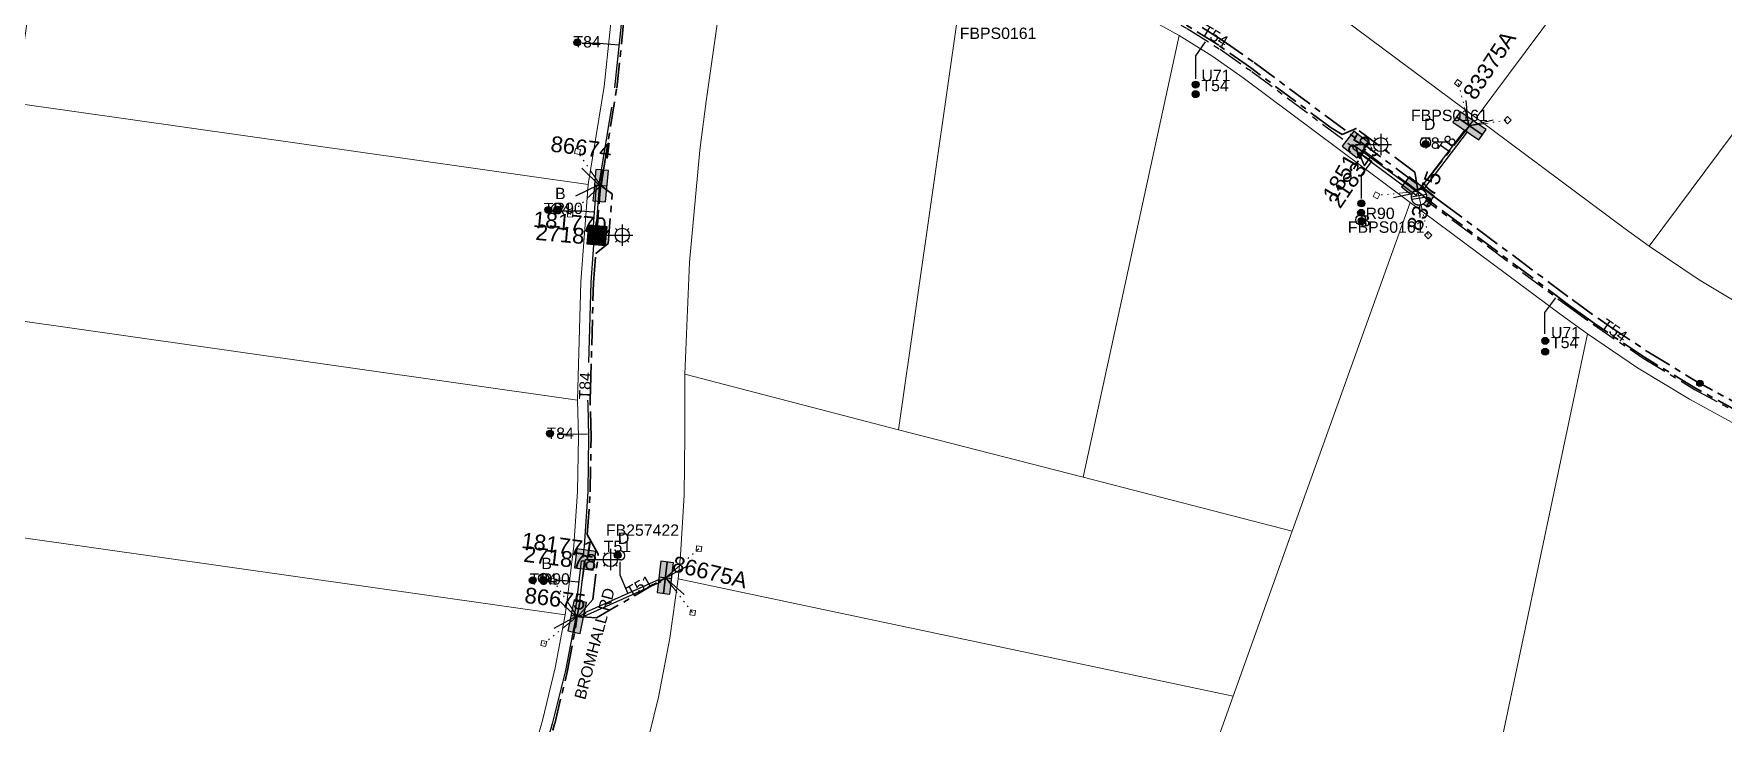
# Model space of a CAD drawing. Header units: metres. Extents: x 244561 to 254068, y 6159332 to 6162744.
# Drawn here: x 251324.3 to 251592.3, y 6161772.2 to 6161881.6 of the extents above; entities that cross this region are included whole.
import ezdxf
from ezdxf.enums import TextEntityAlignment as Align

# ---------------------------------------------------------------- set-up
doc = ezdxf.new("R2010")
doc.units = ezdxf.units.M
for name, pattern in [('Cable Exist UG', [7, 4, -1, 1, -1]), ('DASHED', [19.05, 12.7, -6.35]), ('PHANTOMX2', [6.6, 3, -0.75, 0.2, -0.75, 0.2, -0.75, 0.2, -0.75])]:
    doc.linetypes.add(name, pattern=pattern)
doc.layers.get('0').update_dxf_attribs({"color": 6})
for name, color, linetype, lineweight in [('_User_HV_Exist', 1, 'Continuous', 35), ('_User_LV_Exist', 5, 'Continuous', 35), ('Cadastre Developer_SP_NEW', 92, 'Continuous', 15), ('Cadastre Land Parcels_SP_EXT', 118, 'Continuous', 15), ('Cadastre Roads_SP_EXT', 218, 'Continuous', 15), ('Mains_HV_EXT', 13, 'Continuous', 25), ('Mains_LV_EXT', 163, 'Continuous', 25), ('Mains_LV_SL_EXT', 135, 'Continuous', 25), ('Services_SP_EXT', 42, 'PHANTOMX2', 20)]:
    doc.layers.add(name, color=color, linetype=linetype, lineweight=lineweight)
for name, color, linetype in [('Duct_SP_EXT', 30, 'Continuous'), ('Equip_HV_EXT', 7, 'Continuous'), ('Equip_LV_EXT', 7, 'Continuous'), ('Equip_SP_SL_EXT', 7, 'Continuous'), ('SupportsUG_SP_LV_EXT', 7, 'Continuous'), ('SupportsUG_SP_LV_SL_EXT', 7, 'Continuous'), ('Trench_SP_EXT', 7, 'Continuous')]:
    doc.layers.add(name, color=color, linetype=linetype)
doc.layers.add('UNKNOWN_FEATURES', color=1, linetype='DASHED', plot=False)
doc.styles.add('COLUMN_LABEL', font='arial.ttf', dxfattribs={"height": 2})
doc.styles.add('iecARIAL', font='arial.ttf', dxfattribs={"height": 2})
doc.styles.add('POLE_LABEL', font='arial.ttf', dxfattribs={"height": 2})
doc.styles.add('SL_LABEL', font='arial.ttf', dxfattribs={"height": 2})
doc.styles.get("Standard").update_dxf_attribs({"font": 'arial.ttf'})

# ---------------------------------------------------------------- blocks, each defined once
blk = doc.blocks.new('COLUMN_EXT')
blk.add_hatch(color=256).paths.add_polyline_path([(1.5, -1.5), (1.5, 1.5), (-1.5, 1.5), (-1.5, -1.5)])
blk.add_lwpolyline([(1.5, 1.5), (-1.5, 1.5), (-1.5, -1.5), (1.5, -1.5)], close=True)
at = {"flags": 9}
for tag, style, p in [('STRUCTURE_PLANT_NUMBER', 'POLE_LABEL', (-1.81, -0.03)), ('STREET_CODE', 'COLUMN_LABEL', (-1.81, 0.2))]:
    blk.add_attdef(tag, text='', height=0.2, rotation=180, dxfattribs=dict(at, style=style)).set_placement(p, align=Align.MIDDLE_LEFT)
for tag, p in [('COLUMN_TYPE', (-1.81, 0.4)), ('STREETNAME', (-1.81, 1.6)), ('OWNED_BY', (-1.81, 0.6)), ('LOCATION', (-1.81, 1.4)), ('SUBURB', (-1.81, 1.8)), ('LEGEND', (-1.81, 1.2)), ('USAGE', (-1.81, 1)), ('NOTES', (-1.81, 2)), ('STATE', (-1.81, 0.8))]:
    blk.add_attdef(tag, text='', height=0.2, rotation=180, dxfattribs=at).set_placement(p, align=Align.MIDDLE_LEFT)
at = {"flags": 1}
blk.add_attdef('Z', (-1.81, 2.35), '', height=0.2, rotation=180, dxfattribs=at)
at = {"style": 'COLUMN_LABEL', "width": 0.9, "flags": 8}
blk.add_attdef('ASSET_NUM', text='', height=2, rotation=270, dxfattribs=at).set_placement((2, -4), align=Align.MIDDLE_LEFT)
blk = doc.blocks.new('PILLAR_EXT')
blk.add_hatch(color=256).paths.add_polyline_path([(-2.5, 1), (-2.5, -1), (2.5, -1), (2.5, 1)])
for p, q in [((-2.5, 0), (2.5, 0)), ((0, 1), (0, -1))]:
    blk.add_line(p, q)
at = {"ltscale": 10}
blk.add_line((2.5, 0), (-2.5, 0), dxfattribs=at)
blk.add_lwpolyline([(-2.5, -1), (-1.25, -1), (1.25, -1), (2.5, -1), (2.5, 1), (-2.5, 1)], close=True)
at = {"width": 0.9, "flags": 8}
blk.add_attdef('ASSET_NUM', text='', height=2, rotation=90, dxfattribs=at).set_placement((-2, 4), align=Align.MIDDLE_LEFT)
for tag, p, flags in [('OWNED_BY', (0, -0.2), 9), ('STATE', (0, -0.4), 9), ('SUPPORT_TYPE', (0, -0.6), 9), ('STREETNAME', (0, -1.8), 9), ('SUBURB', (0, -2), 1), ('USAGE', (0, -0.8), 9), ('LEGEND', (0, -1), 9), ('LOCATION', (0, -1.2), 9), ('NOTES', (0, -1.4), 9), ('PARENT', (0, -1.6), 9)]:
    blk.add_attdef(tag, p, '', height=0.2, dxfattribs=dict(flags=flags))
blk = doc.blocks.new('DUCT_EXT')
blk.add_circle((0, 0.8), 0.8)
at = {"flags": 1}
blk.add_attdef('Z', (0, 0), '', height=0.2, dxfattribs=at)
at = {"flags": 9}
for tag, p in [('DUCT_CODE', (0, 0)), ('XSECT_TYPE', (0, -0.2)), ('STATE', (0, -0.6)), ('FB_REFERENCE', (0, -0.4)), ('NOTES', (0, -0.8))]:
    blk.add_attdef(tag, text='', height=0.2, dxfattribs=at).set_placement(p, align=Align.MIDDLE_LEFT)
blk = doc.blocks.new('SL_LANTERN_EXT')
at = {"flags": 9}
for tag, p in [('LRATECODE', (-7.4, 0)), ('LOUTREACHVOCAB', (-7.2, 0)), ('LOUTREACH', (-7, 0)), ('LANTNUMBER', (-6.6, 0)), ('LNEW', (-6.4, 0)), ('LMASTVOCAB', (-6.2, 0)), ('LMAST', (-6, 0)), ('LLAMPVOCAB', (-5.8, 0)), ('LLAMP', (-5.6, 0)), ('LEXIST', (-5.4, 0)), ('LCHARGE3PERCENT', (-5.2, 0)), ('LCHARGE3', (-5, 0)), ('LCHARGE2PERCENT', (-4.8, 0)), ('LCHARGE2', (-4.6, 0)), ('LCHARGE1PERCENT', (-4.4, 0)), ('LCHARGE1', (-4.2, 0)), ('LCATEGORY', (-4, 0)), ('LBRACKETVOCAB', (-3.8, 0)), ('LBRACKET', (-3.6, 0)), ('LKINGHEIGHT', (-3.4, 0)), ('CREPLACE', (-3.2, 0)), ('CREMOVE', (-3, 0)), ('CNUMBER', (-2.8, 0)), ('CNEW', (-2.6, 0)), ('CEXIST', (-2.4, 0)), ('USAGE', (-2.2, 0)), ('STATE', (-2, 0)), ('OWNED_BY', (-1.8, 0)), ('ORIENTATION', (-1.6, 0)), ('OPERATING_VOLTAGE', (-1.4, 0)), ('NO_PHASES', (-1.2, 0)), ('LANTERN_TYPE', (-1, 0)), ('LANTERN_PURPOSE', (-0.8, 0)), ('CONTROL_TYPE', (-0.6, 0)), ('CONSTRUCTED_VOLTAGE', (-0.4, 0))]:
    blk.add_attdef(tag, text='', height=0.001, rotation=270, dxfattribs=at).set_placement(p, align=Align.MIDDLE_LEFT)
at = {"style": 'SL_LABEL', "flags": 9}
blk.add_attdef('STREET_CODE', text='', height=0.001, rotation=270, dxfattribs=at).set_placement((0, 0), align=Align.MIDDLE_LEFT)
at = {"flags": 1}
blk.add_attdef('Z', (0, 0), '', height=0.001, rotation=270, dxfattribs=at)
at = {"width": 0.9}
blk.add_attdef('LNUMBER', text='', height=1, dxfattribs=at).set_placement((7, -1), align=Align.MIDDLE_LEFT)
at = {"flags": 9}
for tag, p in [('LREMOVE', (0, -7.6)), ('LREPLACE', (0, -7.8)), ('LTYPE', (0, -8)), ('LTYPEVOCAB', (0, -8.2)), ('LEGEND', (0, -8.4)), ('SUBURB', (0, -8.6)), ('STREETNAME', (0, -8.8)), ('LOCATION', (0, -9)), ('NOTES', (0, -9.2)), ('MAINTAINED_BY', (0, -9.86))]:
    blk.add_attdef(tag, text='', height=0.001, dxfattribs=at).set_placement(p, align=Align.MIDDLE_LEFT)
blk.add_attdef('OPERATED_BY', (0, -9.61), '', height=0.001, dxfattribs=at)
blk.add_wipeout([(5.69, 0), (5.06, -1.06), (4, -1.69), (2.94, -1.06), (2.31, 0), (2.94, 1.06), (4, 1.69), (5.06, 1.06)])
for p, q in [((0, 0), (4, 0)), ((2.94, 1.06), (3.2, 0.8)), ((4, 1.69), (4, 0)), ((5.06, 1.06), (4.8, 0.8)), ((2.94, -1.06), (3.2, -0.8)), ((4, 0), (5.69, 0)), ((4, 0), (4, -1.69)), ((5.06, -1.06), (4.8, -0.8))]:
    blk.add_line(p, q)
blk.add_circle((4, 0), 1.12)
blk = doc.blocks.new('CCP_EXT')
blk.add_wipeout([(0, 0.57), (0.57, 0), (0, -0.57), (-0.57, 0)])
blk.add_lwpolyline([(-0.57, 0), (0, 0.57), (0.57, 0), (0, -0.57), (-0.57, 0)])
at = {"flags": 1}
blk.add_attdef('Z', (0, 0), '', height=0.2, dxfattribs=at)
at = {"flags": 9}
for tag, p in [('CCP_TYPE', (0, 0)), ('CONSTRUCTED_VOLTAGE', (0, -0.2)), ('OPERATING_VOLTAGE', (0, -0.6)), ('ORIENTATION', (0, -0.8)), ('OWNED_BY', (0, -1)), ('STATE', (0, -1.8)), ('NO_PHASES', (0, -0.4)), ('USAGE', (0, -1.2)), ('LEGEND', (0, -1.4)), ('LIFE_SUPPORT', (0, -1.6)), ('NOTES', (0, -2))]:
    blk.add_attdef(tag, text='', height=0.2, dxfattribs=at).set_placement(p, align=Align.MIDDLE_LEFT)
blk = doc.blocks.new('LV_UG_LINKS_CLOSED_EXT')
at = {"layer": 'Equip_LV_EXT'}
for tag, flags, p in [('ORIENTATION', 9, (3, -2.8)), ('STATE', 9, (3, -3)), ('SWITCH_TYPE', 9, (3, -3.2)), ('OWNED_BY', 9, (3, -3.8)), ('OPERATED_BY', 9, (3, -4)), ('TYPE', 9, (3, -4.6)), ('Z', 1, (3, -4.8)), ('USAGE', 9, (3, -3.4)), ('NOTES', 9, (3, -3.6)), ('MAINTAINED_BY', 9, (3, -4.2)), ('NUMBER_OF_PHASES', 9, (3, -4.4))]:
    blk.add_attdef(tag, text='', height=0.2, dxfattribs=dict(at, flags=flags)).set_placement(p, align=Align.MIDDLE_LEFT)
blk.add_wipeout([(4, 1.25), (3.97, 1.25), (3.94, 1.25), (3.91, 1.25), (3.88, 1.24), (3.85, 1.24), (3.82, 1.24), (3.79, 1.23), (3.76, 1.23), (3.73, 1.22), (3.7, 1.21), (3.67, 1.2), (3.64, 1.2), (3.61, 1.19), (3.58, 1.18), (3.55, 1.17), (3.52, 1.15), (3.49, 1.14), (3.47, 1.13), (3.44, 1.12), (3.41, 1.1), (3.38, 1.09), (3.36, 1.07), (3.33, 1.06), (3.31, 1.04), (3.28, 1.02), (3.26, 1), (3.23, 0.99), (3.21, 0.97), (3.18, 0.95), (3.16, 0.93), (3.14, 0.91), (3.12, 0.88), (3.09, 0.86), (3.07, 0.84), (3.05, 0.82), (3.03, 0.79), (3.01, 0.77), (3, 0.74), (2.98, 0.72), (2.96, 0.69), (2.94, 0.67), (2.93, 0.64), (2.91, 0.62), (2.9, 0.59), (2.88, 0.56), (2.87, 0.53), (2.86, 0.51), (2.85, 0.48), (2.83, 0.45), (2.82, 0.42), (2.81, 0.39), (2.8, 0.36), (2.8, 0.33), (2.79, 0.3), (2.78, 0.27), (2.77, 0.24), (2.77, 0.21), (2.76, 0.18), (2.76, 0.15), (2.76, 0.12), (2.75, 0.09), (2.75, 0.06), (2.75, 0.03), (2.75, 0), (2.75, -0.03), (2.75, -0.06), (2.75, -0.09), (2.76, -0.12), (2.76, -0.15), (2.76, -0.18), (2.77, -0.21), (2.77, -0.24), (2.78, -0.27), (2.79, -0.3), (2.8, -0.33), (2.8, -0.36), (2.81, -0.39), (2.82, -0.42), (2.83, -0.45), (2.85, -0.48), (2.86, -0.51), (2.87, -0.53), (2.88, -0.56), (2.9, -0.59), (2.91, -0.62), (2.93, -0.64), (2.94, -0.67), (2.96, -0.69), (2.98, -0.72), (3, -0.74), (3.01, -0.77), (3.03, -0.79), (3.05, -0.82), (3.07, -0.84), (3.09, -0.86), (3.12, -0.88), (3.14, -0.91), (3.16, -0.93), (3.18, -0.95), (3.21, -0.97), (3.23, -0.99), (3.26, -1), (3.28, -1.02), (3.31, -1.04), (3.33, -1.06), (3.36, -1.07), (3.38, -1.09), (3.41, -1.1), (3.44, -1.12), (3.47, -1.13), (3.49, -1.14), (3.52, -1.15), (3.55, -1.17), (3.58, -1.18), (3.61, -1.19), (3.64, -1.2), (3.67, -1.2), (3.7, -1.21), (3.73, -1.22), (3.76, -1.23), (3.79, -1.23), (3.82, -1.24), (3.85, -1.24), (3.88, -1.24), (3.91, -1.25), (3.94, -1.25), (3.97, -1.25), (4, -1.25), (4.03, -1.25), (4.06, -1.25), (4.09, -1.25), (4.12, -1.24), (4.15, -1.24), (4.18, -1.24), (4.21, -1.23), (4.24, -1.23), (4.27, -1.22), (4.3, -1.21), (4.33, -1.2), (4.36, -1.2), (4.39, -1.19), (4.42, -1.18), (4.45, -1.17), (4.48, -1.15), (4.51, -1.14), (4.53, -1.13), (4.56, -1.12), (4.59, -1.1), (4.62, -1.09), (4.64, -1.07), (4.67, -1.06), (4.69, -1.04), (4.72, -1.02), (4.74, -1), (4.77, -0.99), (4.79, -0.97), (4.82, -0.95), (4.84, -0.93), (4.86, -0.91), (4.88, -0.88), (4.91, -0.86), (4.93, -0.84), (4.95, -0.82), (4.97, -0.79), (4.99, -0.77), (5, -0.74), (5.02, -0.72), (5.04, -0.69), (5.06, -0.67), (5.07, -0.64), (5.09, -0.62), (5.1, -0.59), (5.12, -0.56), (5.13, -0.53), (5.14, -0.51), (5.15, -0.48), (5.17, -0.45), (5.18, -0.42), (5.19, -0.39), (5.2, -0.36), (5.2, -0.33), (5.21, -0.3), (5.22, -0.27), (5.23, -0.24), (5.23, -0.21), (5.24, -0.18), (5.24, -0.15), (5.24, -0.12), (5.25, -0.09), (5.25, -0.06), (5.25, -0.03), (5.25, 0), (5.25, 0.03), (5.25, 0.06), (5.25, 0.09), (5.24, 0.12), (5.24, 0.15), (5.24, 0.18), (5.23, 0.21), (5.23, 0.24), (5.22, 0.27), (5.21, 0.3), (5.2, 0.33), (5.2, 0.36), (5.19, 0.39), (5.18, 0.42), (5.17, 0.45), (5.15, 0.48), (5.14, 0.51), (5.13, 0.53), (5.12, 0.56), (5.1, 0.59), (5.09, 0.62), (5.07, 0.64), (5.06, 0.67), (5.04, 0.69), (5.02, 0.72), (5, 0.74), (4.99, 0.77), (4.97, 0.79), (4.95, 0.82), (4.93, 0.84), (4.91, 0.86), (4.88, 0.88), (4.86, 0.91), (4.84, 0.93), (4.82, 0.95), (4.79, 0.97), (4.77, 0.99), (4.74, 1), (4.72, 1.02), (4.69, 1.04), (4.67, 1.06), (4.64, 1.07), (4.62, 1.09), (4.59, 1.1), (4.56, 1.12), (4.53, 1.13), (4.51, 1.14), (4.48, 1.15), (4.45, 1.17), (4.42, 1.18), (4.39, 1.19), (4.36, 1.2), (4.33, 1.2), (4.3, 1.21), (4.27, 1.22), (4.24, 1.23), (4.21, 1.23), (4.18, 1.24), (4.15, 1.24), (4.12, 1.24), (4.09, 1.25), (4.06, 1.25), (4.03, 1.25)]).dxf.layer = 'Equip_LV_EXT'
for p, q in [((3.79, 1.23), (3.79, -1.23)), ((4.21, 1.23), (4.21, -1.23))]:
    blk.add_line(p, q, dxfattribs=at)
at = {"layer": 'Equip_LV_EXT', "flags": 128}
blk.add_lwpolyline([(4, 1.25), (3.97, 1.25), (3.94, 1.25), (3.91, 1.25), (3.88, 1.24), (3.85, 1.24), (3.82, 1.24), (3.79, 1.23), (3.76, 1.23), (3.73, 1.22), (3.7, 1.21), (3.67, 1.2), (3.64, 1.2), (3.61, 1.19), (3.58, 1.18), (3.55, 1.17), (3.52, 1.15), (3.49, 1.14), (3.47, 1.13), (3.44, 1.12), (3.41, 1.1), (3.38, 1.09), (3.36, 1.07), (3.33, 1.06), (3.31, 1.04), (3.28, 1.02), (3.26, 1), (3.23, 0.99), (3.21, 0.97), (3.18, 0.95), (3.16, 0.93), (3.14, 0.91), (3.12, 0.88), (3.09, 0.86), (3.07, 0.84), (3.05, 0.82), (3.03, 0.79), (3.01, 0.77), (3, 0.74), (2.98, 0.72), (2.96, 0.69), (2.94, 0.67), (2.93, 0.64), (2.91, 0.62), (2.9, 0.59), (2.88, 0.56), (2.87, 0.53), (2.86, 0.51), (2.85, 0.48), (2.83, 0.45), (2.82, 0.42), (2.81, 0.39), (2.8, 0.36), (2.8, 0.33), (2.79, 0.3), (2.78, 0.27), (2.77, 0.24), (2.77, 0.21), (2.76, 0.18), (2.76, 0.15), (2.76, 0.12), (2.75, 0.09), (2.75, 0.06), (2.75, 0.03), (2.75, 0), (2.75, -0.03), (2.75, -0.06), (2.75, -0.09), (2.76, -0.12), (2.76, -0.15), (2.76, -0.18), (2.77, -0.21), (2.77, -0.24), (2.78, -0.27), (2.79, -0.3), (2.8, -0.33), (2.8, -0.36), (2.81, -0.39), (2.82, -0.42), (2.83, -0.45), (2.85, -0.48), (2.86, -0.51), (2.87, -0.53), (2.88, -0.56), (2.9, -0.59), (2.91, -0.62), (2.93, -0.64), (2.94, -0.67), (2.96, -0.69), (2.98, -0.72), (3, -0.74), (3.01, -0.77), (3.03, -0.79), (3.05, -0.82), (3.07, -0.84), (3.09, -0.86), (3.12, -0.88), (3.14, -0.91), (3.16, -0.93), (3.18, -0.95), (3.21, -0.97), (3.23, -0.99), (3.26, -1), (3.28, -1.02), (3.31, -1.04), (3.33, -1.06), (3.36, -1.07), (3.38, -1.09), (3.41, -1.1), (3.44, -1.12), (3.47, -1.13), (3.49, -1.14), (3.52, -1.15), (3.55, -1.17), (3.58, -1.18), (3.61, -1.19), (3.64, -1.2), (3.67, -1.2), (3.7, -1.21), (3.73, -1.22), (3.76, -1.23), (3.79, -1.23), (3.82, -1.24), (3.85, -1.24), (3.88, -1.24), (3.91, -1.25), (3.94, -1.25), (3.97, -1.25), (4, -1.25), (4.03, -1.25), (4.06, -1.25), (4.09, -1.25), (4.12, -1.24), (4.15, -1.24), (4.18, -1.24), (4.21, -1.23), (4.24, -1.23), (4.27, -1.22), (4.3, -1.21), (4.33, -1.2), (4.36, -1.2), (4.39, -1.19), (4.42, -1.18), (4.45, -1.17), (4.48, -1.15), (4.51, -1.14), (4.53, -1.13), (4.56, -1.12), (4.59, -1.1), (4.62, -1.09), (4.64, -1.07), (4.67, -1.06), (4.69, -1.04), (4.72, -1.02), (4.74, -1), (4.77, -0.99), (4.79, -0.97), (4.82, -0.95), (4.84, -0.93), (4.86, -0.91), (4.88, -0.88), (4.91, -0.86), (4.93, -0.84), (4.95, -0.82), (4.97, -0.79), (4.99, -0.77), (5, -0.74), (5.02, -0.72), (5.04, -0.69), (5.06, -0.67), (5.07, -0.64), (5.09, -0.62), (5.1, -0.59), (5.12, -0.56), (5.13, -0.53), (5.14, -0.51), (5.15, -0.48), (5.17, -0.45), (5.18, -0.42), (5.19, -0.39), (5.2, -0.36), (5.2, -0.33), (5.21, -0.3), (5.22, -0.27), (5.23, -0.24), (5.23, -0.21), (5.24, -0.18), (5.24, -0.15), (5.24, -0.12), (5.25, -0.09), (5.25, -0.06), (5.25, -0.03), (5.25, 0), (5.25, 0.03), (5.25, 0.06), (5.25, 0.09), (5.24, 0.12), (5.24, 0.15), (5.24, 0.18), (5.23, 0.21), (5.23, 0.24), (5.22, 0.27), (5.21, 0.3), (5.2, 0.33), (5.2, 0.36), (5.19, 0.39), (5.18, 0.42), (5.17, 0.45), (5.15, 0.48), (5.14, 0.51), (5.13, 0.53), (5.12, 0.56), (5.1, 0.59), (5.09, 0.62), (5.07, 0.64), (5.06, 0.67), (5.04, 0.69), (5.02, 0.72), (5, 0.74), (4.99, 0.77), (4.97, 0.79), (4.95, 0.82), (4.93, 0.84), (4.91, 0.86), (4.88, 0.88), (4.86, 0.91), (4.84, 0.93), (4.82, 0.95), (4.79, 0.97), (4.77, 0.99), (4.74, 1), (4.72, 1.02), (4.69, 1.04), (4.67, 1.06), (4.64, 1.07), (4.62, 1.09), (4.59, 1.1), (4.56, 1.12), (4.53, 1.13), (4.51, 1.14), (4.48, 1.15), (4.45, 1.17), (4.42, 1.18), (4.39, 1.19), (4.36, 1.2), (4.33, 1.2), (4.3, 1.21), (4.27, 1.22), (4.24, 1.23), (4.21, 1.23), (4.18, 1.24), (4.15, 1.24), (4.12, 1.24), (4.09, 1.25), (4.06, 1.25), (4.03, 1.25)], close=True, dxfattribs=at)
at = {"layer": 'Equip_LV_EXT', "flags": 9}
for tag, p in [('ACTUAL_STATUS', (3, -2)), ('CONSTRUCTED_VOLTAGE', (3, -2.2)), ('OPERATING_VOLTAGE', (3, -2.6)), ('NO_PHASES', (3, -2.4))]:
    blk.add_attdef(tag, text='', height=0.2, dxfattribs=at).set_placement(p, align=Align.MIDDLE_LEFT)
blk = doc.blocks.new('CABLE_LARGE_EXT')
h = blk.add_hatch(color=256)
edge = h.paths.add_edge_path()
edge.add_arc((0, 0.55), 0.55, 0, 360)
blk.add_circle((0, 0.55), 0.55)
at = {"flags": 1}
blk.add_attdef('Z', (0, 0), '', height=0.2, dxfattribs=at)
at = {"flags": 9}
for tag, p in [('COND_CODE', (0, 0)), ('STATE', (0, -0.4)), ('XSECT_SIZE', (0, -0.6)), ('FB_REFERENCE', (0, -0.2)), ('NOTES', (0, -0.8))]:
    blk.add_attdef(tag, text='', height=0.2, dxfattribs=at).set_placement(p, align=Align.MIDDLE_LEFT)
blk = doc.blocks.new('CONNECTOR_NODE_EXT')
h = blk.add_hatch(color=256)
edge = h.paths.add_edge_path()
edge.add_arc((0, 0), 0.5, 0, 360)
blk.add_circle((0, 0), 0.5)
at = {"flags": 1}
blk.add_attdef('Z', (0, 0), '', height=0.2, dxfattribs=at)
at = {"flags": 9}
for tag, p in [('CONNECTOR_TYPE', (0, 0)), ('CONSTRUCTED_VOLTAGE', (0, -0.2)), ('OPERATING_VOLTAGE', (0, -0.6)), ('ORIENTATION', (0, -0.8)), ('SUBTYPE', (0, -1)), ('NO_PHASES', (0, -0.4)), ('USAGE', (0, -1.2)), ('NOTES', (0, -1.4))]:
    blk.add_attdef(tag, text='', height=0.2, dxfattribs=at).set_placement(p, align=Align.MIDDLE_LEFT)

msp = doc.modelspace()

# ---------------------------------------------------------------- linework, layer by layer
at = {"layer": '_User_HV_Exist', "linetype": 'Cable Exist UG'}
msp.add_lwpolyline([(251596.6838, 6161821.6816), (251588.5127, 6161826.138)], dxfattribs=at)
at = {"layer": '_User_LV_Exist', "linetype": 'Cable Exist UG'}
msp.add_lwpolyline([(251414.2992, 6161857.4327), (251414.674, 6161859.9386), (251414.674, 6161859.9386), (251416.7996, 6161872.9571), (251418.5882, 6161890.1755), (251418.8099, 6161891.717), (251418.8099, 6161891.717), (251419.665, 6161897.7025), (251419.941, 6161899.6343), (251422.6095, 6161901.045), (251423.3422, 6161907.5733), (251421.4337, 6161910.0678)], dxfattribs=at)
at = {"layer": 'Cadastre Developer_SP_NEW', "linetype": 'Continuous'}
for points in [[(251472.2443, 6161894.0594), (251466.2613, 6161895.0844), (251439.038, 6161898.9735), (251434.4873, 6161895.6466), (251430.9888, 6161870.9019), (251429.9664, 6161863.1014), (251428.3201, 6161845.3646), (251427.6039, 6161827.5652), (251461.4916, 6161818.7746), (251472.2443, 6161894.0594)], [(251642.1826, 6161876.6196), (251617.8278, 6161897.9813), (251580.4917, 6161847.8665), (251588.4381, 6161842.5385), (251596.644, 6161837.6196), (251605.0878, 6161833.12), (251613.7478, 6161829.0532), (251622.6021, 6161825.4294), (251642.1826, 6161876.6196)], [(251505.9919, 6161881.2812), (251500.6905, 6161884.1805), (251495.2383, 6161886.7803), (251489.6497, 6161889.0749), (251483.9429, 6161891.0567), (251478.1344, 6161892.7213), (251472.2443, 6161894.0594), (251461.4916, 6161818.7746), (251490.7672, 6161811.2477), (251505.9919, 6161881.2812)], [(251603.9434, 6161814.8136), (251595.3087, 6161819.0145), (251586.8787, 6161823.6119), (251578.6726, 6161828.5955), (251570.7073, 6161833.9558), (251555.3142, 6161760.8778), (251569.3848, 6161758.74), (251602.096, 6161754.1982), (251603.9434, 6161814.8136)]]:
    msp.add_lwpolyline(points, close=True, dxfattribs=at)
at = {"layer": 'Cadastre Land Parcels_SP_EXT', "linetype": 'Continuous'}
for points in [[(251592.0792, 6161920.5563), (251568.6128, 6161941.1318), (251528.1481, 6161886.7968), (251553.0937, 6161868.2067), (251592.0792, 6161920.5563)], [(251617.8278, 6161897.9813), (251598.9939, 6161914.6981), (251592.0792, 6161920.5563), (251553.0937, 6161868.2067), (251576.7125, 6161850.6088), (251580.4917, 6161847.8665), (251617.8278, 6161897.9813)], [(251414.8163, 6161873.2218), (251416.5989, 6161890.3821), (251326.0882, 6161903.2335), (251321.4459, 6161870.5616), (251412.2759, 6161857.6621), (251414.8163, 6161873.2218)], [(251472.2443, 6161894.0594), (251466.2613, 6161895.0844), (251439.038, 6161898.9735), (251434.4873, 6161895.6466), (251430.9888, 6161870.9019), (251429.9664, 6161863.1014), (251428.3201, 6161845.3646), (251427.6039, 6161827.5652), (251461.4916, 6161818.7746), (251472.2443, 6161894.0594)], [(251642.1826, 6161876.6196), (251617.8278, 6161897.9813), (251580.4917, 6161847.8665), (251588.4381, 6161842.5385), (251596.644, 6161837.6196), (251605.0878, 6161833.12), (251613.7478, 6161829.0532), (251622.6021, 6161825.4294), (251642.1826, 6161876.6196)], [(251505.9919, 6161881.2812), (251500.6905, 6161884.1805), (251495.2383, 6161886.7803), (251489.6497, 6161889.0749), (251483.9429, 6161891.0567), (251478.1344, 6161892.7213), (251472.2443, 6161894.0594), (251461.4916, 6161818.7746), (251490.7672, 6161811.2477), (251505.9919, 6161881.2812)], [(251542.6094, 6161854.8225), (251516.1044, 6161874.5816), (251511.1414, 6161878.0722), (251505.9919, 6161881.2812), (251490.7672, 6161811.2477), (251523.8729, 6161802.6667), (251542.6094, 6161854.8225)], [(251411.1019, 6161842.2387), (251412.2759, 6161857.6621), (251321.4459, 6161870.5616), (251316.651, 6161836.8157), (251410.572, 6161823.4771), (251411.1019, 6161842.2387)], [(251570.7073, 6161833.9558), (251566.5322, 6161836.988), (251542.6094, 6161854.8225), (251523.8729, 6161802.6667), (251514.5272, 6161776.5296), (251511.1444, 6161767.0574), (251540.4376, 6161762.8735), (251555.3142, 6161760.8778), (251570.7073, 6161833.9558)], [(251408.945, 6161791.7532), (251409.9864, 6161800.3464), (251410.5769, 6161808.9812), (251410.7138, 6161817.6366), (251410.572, 6161823.4771), (251316.651, 6161836.8157), (251316.394, 6161834.9997), (251311.8686, 6161803.1538), (251408.5836, 6161789.4189), (251408.945, 6161791.7532)], [(251603.9434, 6161814.8136), (251595.3087, 6161819.0145), (251586.8787, 6161823.6119), (251578.6726, 6161828.5955), (251570.7073, 6161833.9558), (251555.3142, 6161760.8778), (251569.3848, 6161758.74), (251602.096, 6161754.1982), (251603.9434, 6161814.8136)], [(251523.8729, 6161802.6667), (251490.7672, 6161811.2477), (251461.4916, 6161818.7746), (251427.6039, 6161827.5652), (251427.6071, 6161817.8956), (251427.4934, 6161808.3771), (251426.8842, 6161798.88), (251426.5036, 6161795.1181), (251514.5272, 6161776.5296), (251523.8729, 6161802.6667)], [(251403.3551, 6161766.8715), (251405.0153, 6161772.6403), (251407.019, 6161780.9848), (251408.5836, 6161789.4189), (251311.8686, 6161803.1538), (251307.0862, 6161769.4918), (251400.2736, 6161756.2591), (251403.3551, 6161766.8715)], [(251511.1444, 6161767.0574), (251514.5272, 6161776.5296), (251426.5036, 6161795.1181), (251425.2002, 6161785.6889), (251423.4069, 6161776.3431), (251421.1248, 6161767.1016), (251420.1811, 6161763.7912), (251508.8622, 6161751.1265), (251511.1444, 6161767.0574)]]:
    msp.add_lwpolyline(points, close=True, dxfattribs=at)
at = {"layer": 'Duct_SP_EXT'}
for p, q in [((251551.275, 6161866.3112), (251551.4658, 6161866.1656)), ((251551.6566, 6161866.02), (251551.4658, 6161866.1656)), ((251413.5727, 6161857.4912), (251413.8121, 6161857.4734)), ((251414.0514, 6161857.4556), (251413.8121, 6161857.4734)), ((251411.5273, 6161789.6912), (251423.5871, 6161795.0574)), ((251411.7225, 6161789.2527), (251423.7822, 6161794.6189)), ((251423.5871, 6161795.0574), (251423.6846, 6161794.8382)), ((251423.7822, 6161794.6189), (251423.6846, 6161794.8382)), ((251410.0728, 6161789.191), (251410.4326, 6161791.5429)), ((251410.4326, 6161791.5429), (251410.6704, 6161791.5106)), ((251410.5473, 6161789.1184), (251410.9083, 6161791.4782)), ((251410.9083, 6161791.4782), (251410.6704, 6161791.5106)), ((251410.0728, 6161789.191), (251410.3101, 6161789.1547)), ((251410.5473, 6161789.1184), (251410.3101, 6161789.1547)), ((251411.5273, 6161789.6912), (251411.6249, 6161789.472)), ((251411.7225, 6161789.2527), (251411.6249, 6161789.472))]:
    msp.add_line(p, q, dxfattribs=at)
for points in [[(251411.3128, 6161880.1004), (251414.0284, 6161880.1004), (251417.073, 6161879.7885)], [(251508.6154, 6161874.4243), (251508.6154, 6161878.0819), (251510.1618, 6161880.268)], [(251546.275, 6161864.4328), (251548.3722, 6161864.4328), (251549.196, 6161863.8111)], [(251534.8723, 6161855.4632), (251534.8723, 6161859.1348), (251536.422, 6161861.1908)], [(251408.0525, 6161853.4727), (251411.0416, 6161853.4727), (251413.1189, 6161853.3297)], [(251563.9671, 6161833.9721), (251563.9671, 6161837.3484), (251565.7036, 6161839.6618)], [(251407.3288, 6161818.0887), (251409.072, 6161818.0887), (251412.1491, 6161818.1159)], [(251417.2575, 6161797.8225), (251417.2575, 6161795.7739), (251418.4852, 6161792.9087)], [(251405.8805, 6161794.8557), (251408.6868, 6161794.8557), (251410.6711, 6161794.6503)]]:
    msp.add_lwpolyline(points, dxfattribs=at)
at = {"layer": 'Mains_HV_EXT', "linetype": 'Cable Exist UG'}
msp.add_lwpolyline([(251596.6838, 6161821.6816), (251588.5127, 6161826.138)], dxfattribs=at)
at = {"layer": 'Mains_LV_EXT', "linetype": 'Cable Exist UG'}
msp.add_lwpolyline([(251414.2992, 6161857.4327), (251414.674, 6161859.9386), (251414.674, 6161859.9386), (251416.7996, 6161872.9571), (251418.5882, 6161890.1755), (251418.8099, 6161891.717), (251418.8099, 6161891.717), (251419.665, 6161897.7025), (251419.941, 6161899.6343), (251422.6095, 6161901.045), (251423.3422, 6161907.5733), (251421.4337, 6161910.0678)], dxfattribs=at)
at = {"layer": 'Trench_SP_EXT', "linetype": 'Cable Exist UG'}
for points in [[(251551.8727, 6161866.9796), (251551.4603, 6161871.5593)], [(251551.9134, 6161866.8981), (251551.3843, 6161866.0435)], [(251413.8316, 6161857.5543), (251410.0069, 6161855.6835)], [(251543.9361, 6161856.3159), (251544.7908, 6161857.4149)], [(251543.9768, 6161856.4381), (251544.1548, 6161851.6417)], [(251424.4966, 6161795.3018), (251428.7337, 6161797.5625)], [(251423.333, 6161794.6174), (251424.4966, 6161795.3018)], [(251424.4966, 6161795.3018), (251428.217, 6161792.008)], [(251410.3101, 6161789.1548), (251406.914, 6161792.3442)], [(251411.862, 6161789.6209), (251410.5457, 6161789.1127)]]:
    msp.add_lwpolyline(points, dxfattribs=at)
at = {"layer": 'UNKNOWN_FEATURES'}
msp.add_lwpolyline([(251413.9537, 6161857.3882), (251416.502, 6161872.9968), (251418.2898, 6161890.2064), (251418.4957, 6161891.6386), (251418.4957, 6161891.6386), (251419.368, 6161897.7449), (251419.9742, 6161901.9884), (251420.0198, 6161902.3072)], dxfattribs=at)

# ---------------------------------------------------------------- block references
at = {"layer": 'Duct_SP_EXT'}
for name, p in [('CABLE_LARGE_EXT', (251410.5434, 6161879.6413)), ('CABLE_LARGE_EXT', (251508.5814, 6161872.9636)), ('CABLE_LARGE_EXT', (251508.5814, 6161871.435)), ('DUCT_EXT', (251545.0449, 6161863.519)), ('CABLE_LARGE_EXT', (251545.045, 6161863.519)), ('DUCT_EXT', (251407.3049, 6161853.0876)), ('DUCT_EXT', (251534.7922, 6161851.2631)), ('CABLE_LARGE_EXT', (251534.8976, 6161851.3333)), ('CABLE_LARGE_EXT', (251564.0189, 6161830.6087)), ('CABLE_LARGE_EXT', (251564.0242, 6161832.3188)), ('CABLE_LARGE_EXT', (251406.2017, 6161817.6007)), ('DUCT_EXT', (251417.2172, 6161798.0229)), ('DUCT_EXT', (251405.1676, 6161794.3975))]:
    msp.add_blockref(name, p, dxfattribs=at)
at = {"layer": 'Equip_HV_EXT'}
msp.add_blockref('CONNECTOR_NODE_EXT', (251588.5517, 6161826.1167), dxfattribs=at)
at = {"layer": 'SupportsUG_SP_LV_EXT'}
ref = msp.add_blockref('PILLAR_EXT', (251552.0247, 6161866.9639), dxfattribs=dict(at, rotation=145.5357131191857))
ref.add_attrib('ASSET_NUM', '83375A', dxfattribs={"layer": '0', "height": 2.5, "rotation": 56.598332, "style": 'iecARIAL'}).set_placement((251553.5247, 6161870.4639), align=Align.BOTTOM_LEFT)
ref = msp.add_blockref('PILLAR_EXT', (251414.2438, 6161857.4724), dxfattribs=dict(at, rotation=264.5615915393165))
ref.add_attrib('ASSET_NUM', '86674', dxfattribs={"layer": '0', "height": 2.5, "rotation": 352.997182, "style": 'iecARIAL'}).set_placement((251415.7438, 6161860.9724), align=Align.BOTTOM_RIGHT)
ref = msp.add_blockref('PILLAR_EXT', (251543.8304, 6161856.5445), dxfattribs=dict(at, rotation=322.272420920599))
ref.add_attrib('ASSET_NUM', '83375', dxfattribs={"layer": '0', "height": 2.5, "rotation": 69.664349, "style": 'iecARIAL'}).set_placement((251545.3304, 6161860.0445), align=Align.TOP_RIGHT)
ref = msp.add_blockref('PILLAR_EXT', (251424.4966, 6161795.3017), dxfattribs=dict(at, rotation=83.38454879192321))
ref.add_attrib('ASSET_NUM', '86675A', dxfattribs={"layer": '0', "height": 2.5, "rotation": 346.646627, "style": 'iecARIAL'}).set_placement((251425.9966, 6161798.8017), align=Align.TOP_LEFT)
ref = msp.add_blockref('PILLAR_EXT', (251410.5078, 6161789.1262), dxfattribs=dict(at, rotation=258.4713512195745))
ref.add_attrib('ASSET_NUM', '86675', dxfattribs={"layer": '0', "height": 2.5, "rotation": 353.055876, "style": 'iecARIAL'}).set_placement((251412.0078, 6161792.6262), align=Align.TOP_RIGHT)
at = {"layer": 'SupportsUG_SP_LV_SL_EXT'}
ref = msp.add_blockref('COLUMN_EXT', (251533.9424, 6161864.0014), dxfattribs=dict(at, rotation=322.1430685917828))
ref.add_attrib('ASSET_NUM', '218343', dxfattribs={"layer": '0', "height": 2.5, "rotation": 55.994548, "style": 'COLUMN_LABEL'}).set_placement((251535.9424, 6161864.7514), align=Align.TOP_RIGHT)
ref = msp.add_blockref('COLUMN_EXT', (251413.6568, 6161849.6004), dxfattribs=dict(at, rotation=264.5615915393165))
ref.add_attrib('ASSET_NUM', '271877', dxfattribs={"layer": '0', "height": 2.5, "rotation": 354.949022, "style": 'COLUMN_LABEL'}).set_placement((251415.6568, 6161850.3504), align=Align.TOP_RIGHT)
ref = msp.add_blockref('COLUMN_EXT', (251411.7775, 6161798.1731), dxfattribs=dict(at, rotation=262.587247263719))
ref.add_attrib('ASSET_NUM', '271878', dxfattribs={"layer": '0', "height": 2.5, "rotation": 353.055876, "style": 'COLUMN_LABEL'}).set_placement((251413.7775, 6161798.9231), align=Align.TOP_RIGHT)

# ---------------------------------------------------------------- texts
at = {"layer": 'Cadastre Roads_SP_EXT'}
msp.add_text('BROMHALL RD', height=1.8, rotation=74.895897, dxfattribs=at).set_placement((251411.7729, 6161775.843))
at = {"layer": 'Duct_SP_EXT'}
for s, p in [('FBPS0161', (251471.1768, 6161880.7419)), ('T84', (251409.9177, 6161879.3896)), ('U71', (251509.5068, 6161874.0576)), ('T54', (251509.5068, 6161872.4576)), ('FBPS0161', (251542.7449, 6161867.719)), ('D', (251544.7949, 6161866.319)), ('T8', (251544.3449, 6161863.319)), ('B', (251407.0053, 6161855.3364)), ('FBPS0161', (251532.727, 6161850.0041)), ('B', (251534.6366, 6161850.9937)), ('U71', (251564.9427, 6161833.2765)), ('T54', (251564.9427, 6161831.7005)), ('T84', (251405.6496, 6161817.3136)), ('FB257422', (251415.0689, 6161801.9514)), ('D', (251416.9643, 6161800.6654)), ('B', (251404.8367, 6161796.6659))]:
    msp.add_text(s, height=1.8, dxfattribs=at).set_placement(p)
at = {"layer": 'Mains_LV_EXT'}
for s, rotation, p in [('T54', 329.492526, (251509.3235, 6161881.5617)), ('T8', 54.739524, (251548.3475, 6161862.2881)), ('T54', 325.067245, (251572.6821, 6161835.0376)), ('T84', 87.56393, (251412.5714, 6161823.5257))]:
    msp.add_text(s, height=1.8, rotation=rotation, dxfattribs=at).set_placement(p)

# ---------------------------------------------------------------- next in the draw order: block references
at = {"layer": 'Equip_SP_SL_EXT'}
ref = msp.add_blockref('SL_LANTERN_EXT', (251533.9425, 6161864.0015), dxfattribs=at)
ref.add_attrib('ASSET_NUM', '185125', dxfattribs={"layer": '0', "height": 2.5, "rotation": 60.226428, "style": 'iecARIAL'}).set_placement((251535.4425, 6161865.5015), align=Align.MIDDLE_RIGHT)
ref = msp.add_blockref('SL_LANTERN_EXT', (251413.6568, 6161849.6005), dxfattribs=at)
ref.add_attrib('ASSET_NUM', '181770', dxfattribs={"layer": '0', "height": 2.5, "rotation": 354.597816, "style": 'iecARIAL'}).set_placement((251415.1568, 6161851.1005), align=Align.MIDDLE_RIGHT)
ref = msp.add_blockref('SL_LANTERN_EXT', (251411.7775, 6161798.1731), dxfattribs=at)
ref.add_attrib('ASSET_NUM', '181771', dxfattribs={"layer": '0', "height": 2.5, "rotation": 352.064517, "style": 'iecARIAL'}).set_placement((251413.2775, 6161799.6731), align=Align.MIDDLE_RIGHT)
at = {"layer": 'Services_SP_EXT'}
for p, rotation in [((251550.2116, 6161873.7377), 97.39734509966944), ((251410.5667, 6161862.8761), 304.8113721284565), ((251429.8245, 6161799.8947), 39.63794774272205), ((251428.8205, 6161789.7638), 306.8253057241808), ((251405.2056, 6161784.8511), 212.6497155914169)]:
    msp.add_blockref('CCP_EXT', p, dxfattribs=dict(at, rotation=rotation))
for p in [(251558.0688, 6161867.873), (251545.4593, 6161849.6355)]:
    msp.add_blockref('CCP_EXT', p, dxfattribs=at)

# ---------------------------------------------------------------- next in the draw order: linework, layer by layer
at = {"layer": '_User_LV_Exist', "linetype": 'Cable Exist UG'}
for points in [[(251410.5079, 6161789.1263), (251413.5698, 6161788.9183), (251424.4967, 6161795.3018)], [(251395.3222, 6161726.2467), (251396.4347, 6161726.7798), (251396.4347, 6161726.7798), (251397.6553, 6161727.433), (251398.4044, 6161731.2988), (251396.8829, 6161733.4741), (251397.3377, 6161735.1108), (251397.3377, 6161735.1108), (251399.2776, 6161744.3089), (251402.2111, 6161755.7628), (251402.883, 6161758.0734), (251402.883, 6161758.0734), (251405.2764, 6161766.3162), (251406.9497, 6161772.13), (251408.9759, 6161780.5686), (251410.2236, 6161787.2949), (251410.5148, 6161789.1758)]]:
    msp.add_lwpolyline(points, dxfattribs=at)
at = {"layer": 'Cadastre Developer_SP_NEW', "linetype": 'Continuous'}
for points in [[(251592.0792, 6161920.5563), (251568.6128, 6161941.1318), (251528.1481, 6161886.7968), (251553.0937, 6161868.2067), (251592.0792, 6161920.5563)], [(251617.8278, 6161897.9813), (251598.9939, 6161914.6981), (251592.0792, 6161920.5563), (251553.0937, 6161868.2067), (251576.7125, 6161850.6088), (251580.4917, 6161847.8665), (251617.8278, 6161897.9813)], [(251414.8163, 6161873.2218), (251416.5989, 6161890.3821), (251326.0882, 6161903.2335), (251321.4459, 6161870.5616), (251412.2759, 6161857.6621), (251414.8163, 6161873.2218)], [(251523.8729, 6161802.6667), (251490.7672, 6161811.2477), (251461.4916, 6161818.7746), (251427.6039, 6161827.5652), (251427.6071, 6161817.8956), (251427.4934, 6161808.3771), (251426.8842, 6161798.88), (251426.5036, 6161795.1181), (251514.5272, 6161776.5296), (251523.8729, 6161802.6667)], [(251511.1444, 6161767.0574), (251514.5272, 6161776.5296), (251426.5036, 6161795.1181), (251425.2002, 6161785.6889), (251423.4069, 6161776.3431), (251421.1248, 6161767.1016), (251420.1811, 6161763.7912), (251508.8622, 6161751.1265), (251511.1444, 6161767.0574)]]:
    msp.add_lwpolyline(points, close=True, dxfattribs=at)
at = {"layer": 'Duct_SP_EXT'}
for p, q in [((251533.5183, 6161863.435), (251533.661, 6161863.6279)), ((251533.8037, 6161863.8209), (251533.661, 6161863.6279)), ((251412.9896, 6161849.6614), (251413.5727, 6161857.4912)), ((251413.4682, 6161849.6258), (251414.0514, 6161857.4556)), ((251412.9896, 6161849.6614), (251413.2289, 6161849.6436)), ((251413.4682, 6161849.6258), (251413.2289, 6161849.6436)), ((251410.4326, 6161791.5429), (251411.2014, 6161797.9998)), ((251410.9083, 6161791.4782), (251411.6781, 6161797.9431)), ((251411.2014, 6161797.9998), (251411.4397, 6161797.9714)), ((251411.6781, 6161797.9431), (251411.4397, 6161797.9714))]:
    msp.add_line(p, q, dxfattribs=at)
at = {"layer": 'Mains_LV_EXT', "linetype": 'Cable Exist UG'}
for points in [[(251410.5079, 6161789.1263), (251413.5698, 6161788.9183), (251424.4967, 6161795.3018)], [(251395.3222, 6161726.2467), (251396.4347, 6161726.7798), (251396.4347, 6161726.7798), (251397.6553, 6161727.433), (251398.4044, 6161731.2988), (251396.8829, 6161733.4741), (251397.3377, 6161735.1108), (251397.3377, 6161735.1108), (251399.2776, 6161744.3089), (251402.2111, 6161755.7628), (251402.883, 6161758.0734), (251402.883, 6161758.0734), (251405.2764, 6161766.3162), (251406.9497, 6161772.13), (251408.9759, 6161780.5686), (251410.2236, 6161787.2949), (251410.5148, 6161789.1758)]]:
    msp.add_lwpolyline(points, dxfattribs=at)
at = {"layer": 'Mains_LV_SL_EXT', "linetype": 'Cable Exist UG'}
for points in [[(251413.6567, 6161849.6005), (251414.2438, 6161857.4725)], [(251411.7775, 6161798.173), (251410.5079, 6161789.1263)]]:
    msp.add_lwpolyline(points, dxfattribs=at)
at = {"layer": 'Services_SP_EXT'}
for points in [[(251552.0248, 6161866.9638), (251550.2116, 6161873.7377)], [(251552.0248, 6161866.9638), (251558.0688, 6161867.873)], [(251414.2438, 6161857.4724), (251410.5667, 6161862.8759)], [(251424.4966, 6161795.3017), (251429.8246, 6161799.8947)], [(251424.4966, 6161795.3017), (251428.8205, 6161789.7638)], [(251410.5079, 6161789.1262), (251405.2057, 6161784.8512)]]:
    msp.add_lwpolyline(points, dxfattribs=at)
at = {"layer": 'Trench_SP_EXT', "linetype": 'Cable Exist UG'}
for points in [[(251484.1733, 6161891.9769), (251493.2234, 6161889.0024), (251501.8586, 6161885.3325), (251507.2471, 6161882.3751), (251512.4782, 6161879.1151), (251517.5011, 6161875.5825), (251533.6012, 6161863.6006)], [(251551.8727, 6161866.9388), (251556.3366, 6161868.0797)], [(251414.1119, 6161857.4506), (251410.7173, 6161860.8182)], [(251543.5988, 6161856.2814), (251567.5232, 6161838.4447), (251571.666, 6161835.4358), (251579.5758, 6161830.1128), (251587.7182, 6161825.169), (251596.0811, 6161820.6076), (251598.6576, 6161819.2149)], [(251410.3101, 6161789.1548), (251406.1066, 6161786.8543)]]:
    msp.add_lwpolyline(points, dxfattribs=at)
at = {"layer": 'UNKNOWN_FEATURES'}
for points in [[(251413.2255, 6161849.5972), (251412.67, 6161842.1378), (251412.1723, 6161823.4732), (251412.1916, 6161822.8281), (251412.1916, 6161822.8281), (251412.3261, 6161817.7053), (251412.206, 6161808.9955), (251411.6281, 6161800.2947), (251411.4179, 6161798.5305)], [(251410.299, 6161789.0906), (251408.6606, 6161780.5721), (251406.57, 6161772.1112), (251404.857, 6161766.3023), (251401.9902, 6161755.6489), (251401.7685, 6161754.7747), (251401.7685, 6161754.7747), (251399.0754, 6161744.1667), (251396.0887, 6161730.5854)]]:
    msp.add_lwpolyline(points, dxfattribs=at)

# ---------------------------------------------------------------- next in the draw order: block references
at = {"layer": 'Duct_SP_EXT'}
for p in [(251405.9296, 6161853.0864), (251534.8323, 6161852.6231), (251416.9312, 6161798.3326), (251403.4741, 6161794.3408)]:
    msp.add_blockref('CABLE_LARGE_EXT', p, dxfattribs=at)
at = {"layer": 'Services_SP_EXT'}
for p, rotation in [((251537.2717, 6161855.9404), 196.8835719864163), ((251409.4013, 6161852.9134), 43.20635503560489), ((251406.8033, 6161794.7009), 127.0222644051025)]:
    msp.add_blockref('CCP_EXT', p, dxfattribs=dict(at, rotation=rotation))

# ---------------------------------------------------------------- next in the draw order: texts
at = {"layer": 'Duct_SP_EXT'}
msp.add_text('T51', height=1.8, dxfattribs=at).set_placement((251414.7313, 6161799.3612))
at = {"layer": 'Mains_LV_EXT'}
msp.add_text('T51', height=1.8, rotation=30.293377, dxfattribs=at).set_placement((251418.936, 6161792.0532))

# ---------------------------------------------------------------- next in the draw order: linework, layer by layer
at = {"layer": '_User_LV_Exist', "linetype": 'Cable Exist UG'}
msp.add_lwpolyline([(251410.5565, 6161789.0719), (251412.9879, 6161791.8654), (251412.9879, 6161791.8654), (251413.858, 6161799.0454), (251412.1162, 6161802.1753), (251412.1162, 6161802.1753), (251412.5759, 6161808.8971), (251412.7142, 6161817.645), (251412.5715, 6161823.5256), (251412.6218, 6161825.208), (251412.6218, 6161825.208), (251413.0997, 6161842.1345), (251413.4471, 6161846.6975), (251414.0497, 6161847.2091), (251414.0497, 6161847.2091), (251415.4028, 6161848.2902), (251416.076, 6161856.1568), (251415.1523, 6161856.8201), (251414.1866, 6161857.5565)], dxfattribs=at)
at = {"layer": 'Cadastre Developer_SP_NEW', "linetype": 'Continuous'}
for points in [[(251411.1019, 6161842.2387), (251412.2759, 6161857.6621), (251321.4459, 6161870.5616), (251316.651, 6161836.8157), (251410.572, 6161823.4771), (251411.1019, 6161842.2387)], [(251408.945, 6161791.7532), (251409.9864, 6161800.3464), (251410.5769, 6161808.9812), (251410.7138, 6161817.6366), (251410.572, 6161823.4771), (251316.651, 6161836.8157), (251316.394, 6161834.9997), (251311.8686, 6161803.1538), (251408.5836, 6161789.4189), (251408.945, 6161791.7532)], [(251403.3551, 6161766.8715), (251405.0153, 6161772.6403), (251407.019, 6161780.9848), (251408.5836, 6161789.4189), (251311.8686, 6161803.1538), (251307.0862, 6161769.4918), (251400.2736, 6161756.2591), (251403.3551, 6161766.8715)]]:
    msp.add_lwpolyline(points, close=True, dxfattribs=at)
at = {"layer": 'Mains_LV_EXT', "linetype": 'Cable Exist UG'}
msp.add_lwpolyline([(251410.5565, 6161789.0719), (251412.9879, 6161791.8654), (251412.9879, 6161791.8654), (251413.858, 6161799.0454), (251412.1162, 6161802.1753), (251412.1162, 6161802.1753), (251412.5759, 6161808.8971), (251412.7142, 6161817.645), (251412.5715, 6161823.5256), (251412.6218, 6161825.208), (251412.6218, 6161825.208), (251413.0997, 6161842.1345), (251413.4471, 6161846.6975), (251414.0497, 6161847.2091), (251414.0497, 6161847.2091), (251415.4028, 6161848.2902), (251416.076, 6161856.1568), (251415.1523, 6161856.8201), (251414.1866, 6161857.5565)], dxfattribs=at)
at = {"layer": 'Services_SP_EXT'}
for points in [[(251414.2438, 6161857.4724), (251409.4013, 6161852.9135)], [(251410.5079, 6161789.1262), (251406.8033, 6161794.7008)]]:
    msp.add_lwpolyline(points, dxfattribs=at)
at = {"layer": 'Trench_SP_EXT', "linetype": 'Cable Exist UG'}
msp.add_lwpolyline([(251543.8546, 6161856.3973), (251539.2725, 6161855.3658)], dxfattribs=at)

# ---------------------------------------------------------------- next in the draw order: block references
at = {"layer": 'Duct_SP_EXT'}
for p in [(251407.3658, 6161853.1206), (251534.8723, 6161854.1032), (251405.1443, 6161794.4051)]:
    msp.add_blockref('CABLE_LARGE_EXT', p, dxfattribs=at)

# ---------------------------------------------------------------- next in the draw order: texts
for s, p in [('T84', (251405.215, 6161852.944)), ('R90', (251406.7867, 6161852.9797)), ('R90', (251535.533, 6161852.1877)), ('T84', (251402.9536, 6161794.1749)), ('R90', (251404.7399, 6161794.2023))]:
    msp.add_text(s, height=1.8, dxfattribs=at).set_placement(p)

# ---------------------------------------------------------------- next in the draw order: block references
at = {"layer": 'Equip_LV_EXT', "rotation": 279.4077094390938}
msp.add_blockref('LV_UG_LINKS_CLOSED_EXT', (251543.3746, 6161859.6124), dxfattribs=at)

# ---------------------------------------------------------------- next in the draw order: linework, layer by layer
at = {"layer": '_User_HV_Exist', "linetype": 'Cable Exist UG'}
msp.add_lwpolyline([(251509.6333, 6161882.5468), (251512.7989, 6161880.5741), (251517.8641, 6161877.0116), (251544.4024, 6161857.2277), (251547.5933, 6161854.8489), (251547.5933, 6161854.8489), (251568.3103, 6161839.4044), (251572.4702, 6161836.3832), (251574.1369, 6161835.2639), (251574.1369, 6161835.2639), (251580.2896, 6161831.1235), (251588.4359, 6161826.1761)], dxfattribs=at)
at = {"layer": '_User_LV_Exist', "linetype": 'Cable Exist UG'}
for points in [[(251543.874, 6161856.3594), (251543.6899, 6161857.7094), (251543.6899, 6161857.7094), (251543.3746, 6161859.6125), (251534.0463, 6161866.5153), (251531.8461, 6161865.5804), (251530.087, 6161866.6523), (251530.087, 6161866.6523), (251517.2775, 6161876.2016), (251512.2464, 6161879.7402), (251507.0497, 6161882.9786)], [(251552.0247, 6161866.9638), (251543.8304, 6161856.5444)], [(251604.8343, 6161816.5799), (251604.4718, 6161818.4583), (251604.4718, 6161818.4583), (251604.3542, 6161819.1593), (251598.5836, 6161821.9791), (251596.3333, 6161820.8374), (251594.9487, 6161821.4889), (251594.9487, 6161821.4889), (251587.8771, 6161825.3455), (251579.7507, 6161830.2808), (251571.8239, 6161835.6151), (251569.9618, 6161836.969), (251569.9618, 6161836.969), (251567.7175, 6161838.599), (251545.6154, 6161855.0761), (251543.8853, 6161856.5037)]]:
    msp.add_lwpolyline(points, dxfattribs=at)
at = {"layer": 'Cadastre Developer_SP_NEW', "linetype": 'Continuous'}
for points in [[(251542.6094, 6161854.8225), (251516.1044, 6161874.5816), (251511.1414, 6161878.0722), (251505.9919, 6161881.2812), (251490.7672, 6161811.2477), (251523.8729, 6161802.6667), (251542.6094, 6161854.8225)], [(251570.7073, 6161833.9558), (251566.5322, 6161836.988), (251542.6094, 6161854.8225), (251523.8729, 6161802.6667), (251514.5272, 6161776.5296), (251511.1444, 6161767.0574), (251540.4376, 6161762.8735), (251555.3142, 6161760.8778), (251570.7073, 6161833.9558)]]:
    msp.add_lwpolyline(points, close=True, dxfattribs=at)
at = {"layer": 'Duct_SP_EXT'}
for p, q in [((251551.275, 6161866.3112), (251544.3151, 6161857.1942)), ((251533.8037, 6161863.8209), (251543.8683, 6161856.3791)), ((251551.6566, 6161866.02), (251544.6966, 6161856.9029)), ((251533.5183, 6161863.435), (251543.5829, 6161855.9931)), ((251543.5829, 6161855.9931), (251543.7256, 6161856.1861)), ((251543.8683, 6161856.3791), (251543.7256, 6161856.1861)), ((251544.3151, 6161857.1942), (251544.5058, 6161857.0486)), ((251544.6966, 6161856.9029), (251544.5058, 6161857.0486))]:
    msp.add_line(p, q, dxfattribs=at)
at = {"layer": 'Mains_HV_EXT', "linetype": 'Cable Exist UG'}
msp.add_lwpolyline([(251509.6333, 6161882.5468), (251512.7989, 6161880.5741), (251517.8641, 6161877.0116), (251544.4024, 6161857.2277), (251547.5933, 6161854.8489), (251547.5933, 6161854.8489), (251568.3103, 6161839.4044), (251572.4702, 6161836.3832), (251574.1369, 6161835.2639), (251574.1369, 6161835.2639), (251580.2896, 6161831.1235), (251588.4359, 6161826.1761)], dxfattribs=at)
at = {"layer": 'Mains_LV_EXT', "linetype": 'Cable Exist UG'}
for points in [[(251543.874, 6161856.3594), (251543.6899, 6161857.7094), (251543.6899, 6161857.7094), (251543.3746, 6161859.6125), (251534.0463, 6161866.5153), (251531.8461, 6161865.5804), (251530.087, 6161866.6523), (251530.087, 6161866.6523), (251517.2775, 6161876.2016), (251512.2464, 6161879.7402), (251507.0497, 6161882.9786)], [(251552.0247, 6161866.9638), (251543.8304, 6161856.5444)], [(251604.8343, 6161816.5799), (251604.4718, 6161818.4583), (251604.4718, 6161818.4583), (251604.3542, 6161819.1593), (251598.5836, 6161821.9791), (251596.3333, 6161820.8374), (251594.9487, 6161821.4889), (251594.9487, 6161821.4889), (251587.8771, 6161825.3455), (251579.7507, 6161830.2808), (251571.8239, 6161835.6151), (251569.9618, 6161836.969), (251569.9618, 6161836.969), (251567.7175, 6161838.599), (251545.6154, 6161855.0761), (251543.8853, 6161856.5037)]]:
    msp.add_lwpolyline(points, dxfattribs=at)
at = {"layer": 'Mains_LV_SL_EXT', "linetype": 'Cable Exist UG'}
msp.add_lwpolyline([(251543.8304, 6161856.5444), (251533.9424, 6161864.0015)], dxfattribs=at)
at = {"layer": 'Services_SP_EXT'}
for points in [[(251543.8303, 6161856.5445), (251537.2719, 6161855.9405)], [(251543.8303, 6161856.5445), (251545.4594, 6161849.6355)]]:
    msp.add_lwpolyline(points, dxfattribs=at)

doc.saveas('drawing.dxf')
